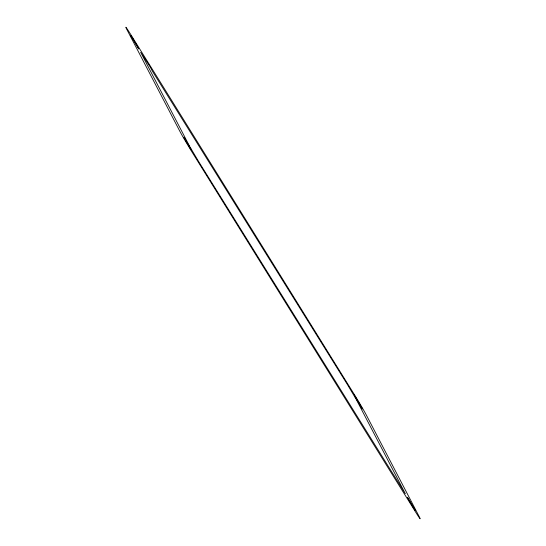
<?xml version="1.0" encoding="UTF-8"?>
<svg xmlns="http://www.w3.org/2000/svg" width="546" height="546" viewBox="0 0 546 546"><rect width="100%" height="100%" fill="white"/><g stroke="black" fill="none" stroke-linecap="round" stroke-linejoin="round"><path stroke-width="0.82" d="M130.89 35.599L138.732 48.826L130.89 35.599M183.804 137.244L191.646 150.471L183.804 137.244M354.531 395.679L362.339 408.879L354.531 395.679M407.452 497.338L415.253 510.524L407.452 497.338M354.477 394.765L130.869 34.719A17.295 0.553 59.2 0 0 126.754 29.293L179.668 130.944A17.295 0.553 59.2 0 0 191.523 151.235L415.131 511.281A17.295 0.553 59.2 0 0 419.246 516.707L366.332 415.056A17.295 0.553 59.2 0 0 354.477 394.765M150.286 67.117L140.67 52.3L189.708 146.512L198.792 161.793L405.33 493.7L356.292 399.488L347.208 384.207L152.45 71.267L150.286 67.117"/></g></svg>
